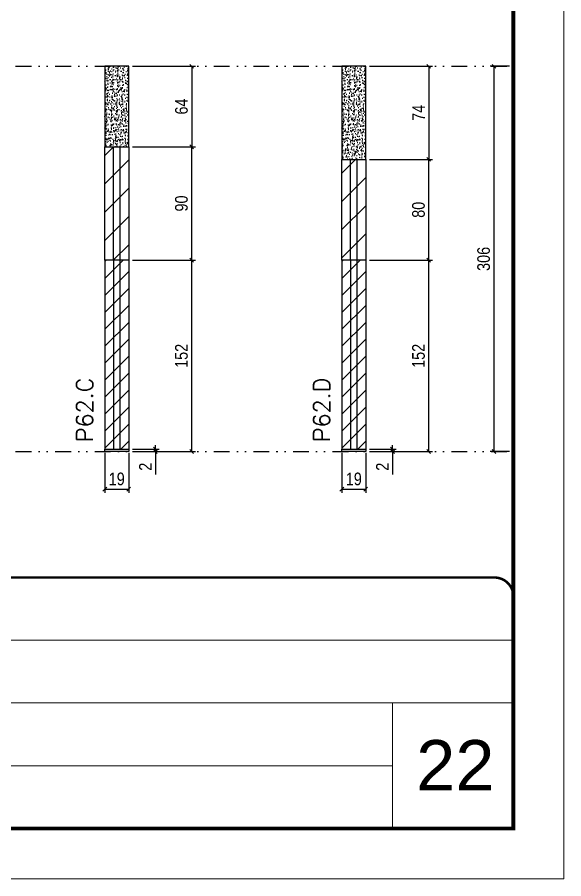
# Model space of a CAD drawing. Extents: x 14400 to 27878, y -21631 to 6985.
# Drawn here: x 17063 to 17497, y 192 to 876 of the extents above; entities that cross this region are included whole.
import ezdxf

# ---------------------------------------------------------------- set-up
doc = ezdxf.new("R2010")
doc.units = 0
for name, pattern in [('CONTINUO', [0]), ('DASHED', [0.75, 0.5, -0.25]), ('DIVIDE2', [0.625, 0.25, -0.125, 0, -0.125, 0, -0.125])]:
    doc.linetypes.add(name, pattern=pattern)
for name, color, linetype, lineweight in [('CARIMBO', 255, 'Continuous', 9), ('Folhas', 255, 'Continuous', 9), ('Hachura', 251, 'Continuous', 9), ('SARRAFO DE PRESSAO', 251, 'DASHED', 9), ('Texto Seção', 7, 'Continuous', 15)]:
    doc.layers.add(name, color=color, linetype=linetype, lineweight=lineweight)
for name, color, linetype in [('COTA', 241, 'Continuous'), ('Nível', 160, 'Continuous'), ('Painéis', 200, 'Continuous'), ('SARR_2.2x7', 40, 'Continuous')]:
    doc.layers.add(name, color=color, linetype=linetype)
doc.styles.add('ARIAL', font='arial.ttf')
doc.styles.add('COTA TECNICA', font='techl___.ttf', dxfattribs={"height": 10})
doc.styles.add('COTA TECNICA-50', font='techl___.ttf', dxfattribs={"height": 10})
doc.styles.add('REGUA-120', font='ROMANS.shx', dxfattribs={"height": 15})
doc.dimstyles.new('COTA PAINEL-50', dxfattribs={"dimtxt": 10, "dimasz": 3, "dimexe": 3, "dimexo": 3, "dimgap": 3, "dimtad": 1, "dimdec": 1, "dimzin": 12, "dimdsep": 46, "dimtxsty": 'COTA TECNICA-50', "dimblk1": 'OBLIQUE', "dimblk2": 'OBLIQUE', "dimsah": 1, "dimcen": 0.9, "dimclrd": 4, "dimclre": 4, "dimclrt": 240, "dimadec": 1, "dimazin": 3, "dimtfac": 1, "dimtdec": 1, "dimtmove": 0, "dimatfit": 3, "dimfxl": 1, "dimtolj": 1, "dimtzin": 12, "dimarcsym": 0})
doc.dimstyles.new('PAINEL', dxfattribs={"dimtxt": 10, "dimasz": 3, "dimexe": 3, "dimexo": 3, "dimgap": 3, "dimtad": 1, "dimdec": 1, "dimzin": 12, "dimdsep": 46, "dimtxsty": 'COTA TECNICA', "dimblk1": 'OBLIQUE', "dimblk2": 'OBLIQUE', "dimsah": 1, "dimcen": 0.9, "dimclrd": 4, "dimclre": 4, "dimclrt": 240, "dimadec": 1, "dimazin": 3, "dimtfac": 1, "dimtdec": 1, "dimtmove": 0, "dimatfit": 3, "dimfxl": 1, "dimtolj": 1, "dimtzin": 12, "dimarcsym": 0})

# ---------------------------------------------------------------- blocks, each defined once
blk = doc.blocks.new('9999999999')
at = {"color": 30, "linetype": 'CONTINUO'}
for p, q in [((98564.56, 34379.64), (99583.98, 34379.64)), ((98564.56, 34329.83), (99487.98, 34329.83)), ((99583.98, 34329.83), (99487.98, 34329.83)), ((99487.98, 34329.83), (99487.98, 34230.21)), ((98564.56, 34280.02), (99487.98, 34280.02))]:
    blk.add_line(p, q, dxfattribs=at)
at = {"color": 30, "linetype": 'CONTINUO', "const_width": 2}
blk.add_lwpolyline([(99583.98, 34230.21), (99583.98, 34414.45, 0.414214), (99568.98, 34429.45), (98228.98, 34429.45, 0.414214), (98213.98, 34414.45), (98213.98, 34245.21, 0.414214), (98228.98, 34230.21), (99583.98, 34230.21)], format="xyb", dxfattribs=at)
at = {"layer": 'Folhas'}
blk.add_lwpolyline([(98138.98, 34190.21), (99623.98, 34190.21), (99623.98, 35240.21), (98138.98, 35240.21)], close=True, dxfattribs=at)
at = {"layer": 'Folhas', "color": 30, "const_width": 3}
blk.add_lwpolyline([(98213.98, 34230.21), (99583.98, 34230.21), (99583.98, 35200.21), (98213.98, 35200.21)], close=True, dxfattribs=at)
blk = doc.blocks.new('_Oblique')
at = {"color": 0, "linetype": 'ByBlock', "lineweight": -2}
blk.add_line((-0.5, -0.5), (0.5, 0.5), dxfattribs=at)
blk = doc.blocks.new('*D1024')
at = {"layer": 'COTA', "color": 4, "lineweight": -2, "transparency": 16777216}
for p, q in [((17132.68, 530.13), (17132.68, 498.24)), ((17151.68, 530.13), (17151.68, 498.24)), ((17132.68, 501.24), (17151.68, 501.24))]:
    blk.add_line(p, q, dxfattribs=at)
at = {"layer": 'Defpoints', "color": 0, "transparency": 16777216}
for p in [(17132.68, 533.13), (17151.68, 533.13), (17151.68, 501.24)]:
    blk.add_point(p, dxfattribs=at)
at = {"layer": 'COTA', "color": 4, "lineweight": -2, "transparency": 16777216, "xscale": 3, "yscale": 3, "zscale": 3, "rotation": 180}
blk.add_blockref('_Oblique', (17132.68, 501.24), dxfattribs=at)
at = {"layer": 'COTA', "color": 4, "lineweight": -2, "transparency": 16777216, "xscale": 3, "yscale": 3, "zscale": 3}
blk.add_blockref('_Oblique', (17151.68, 501.24), dxfattribs=at)
at = {"layer": 'COTA', "color": 240, "transparency": 16777216, "insert": (17142.18, 509.33), "char_height": 10, "attachment_point": 5, "style": 'COTA TECNICA'}
blk.add_mtext('\\A1;19', dxfattribs=at)
blk = doc.blocks.new('*D1025')
at = {"layer": 'COTA', "color": 4, "lineweight": -2, "transparency": 16777216}
for p, q in [((17172.87, 533.13), (17172.87, 536.13)), ((17154.68, 533.13), (17175.87, 533.13)), ((17154.68, 531.13), (17175.87, 531.13)), ((17172.87, 533.13), (17172.87, 531.13)), ((17172.87, 531.13), (17172.87, 513.02))]:
    blk.add_line(p, q, dxfattribs=at)
at = {"layer": 'Defpoints', "color": 0, "transparency": 16777216}
for p in [(17151.68, 533.13), (17151.68, 531.13), (17172.87, 533.13)]:
    blk.add_point(p, dxfattribs=at)
at = {"layer": 'COTA', "color": 4, "lineweight": -2, "transparency": 16777216, "xscale": 3, "yscale": 3, "zscale": 3}
for p, rotation in [((17172.87, 533.13), 270), ((17172.87, 531.13), 90)]:
    blk.add_blockref('_Oblique', p, dxfattribs=dict(at, rotation=rotation))
at = {"layer": 'COTA', "color": 240, "transparency": 16777216, "insert": (17164.87, 519.08), "char_height": 10, "attachment_point": 5, "rotation": 90, "style": 'COTA TECNICA-50'}
blk.add_mtext('\\A1;2', dxfattribs=at)
blk = doc.blocks.new('*D1048')
at = {"layer": 'COTA', "color": 4, "linetype": 'ByBlock', "lineweight": -2, "transparency": 16777216}
for p, q in [((17154.68, 837.13), (17204.67, 837.13)), ((17201.67, 837.13), (17201.67, 773.13)), ((17154.68, 773.13), (17204.67, 773.13))]:
    blk.add_line(p, q, dxfattribs=at)
at = {"layer": 'Defpoints', "color": 0, "linetype": 'ByBlock', "transparency": 16777216}
for p in [(17151.68, 837.13), (17151.68, 773.13), (17201.67, 773.13)]:
    blk.add_point(p, dxfattribs=at)
at = {"layer": 'COTA', "color": 4, "linetype": 'ByBlock', "lineweight": -2, "transparency": 16777216, "xscale": 3, "yscale": 3, "zscale": 3}
for p, rotation in [((17201.67, 837.13), 90), ((17201.67, 773.13), 270)]:
    blk.add_blockref('_Oblique', p, dxfattribs=dict(at, rotation=rotation))
at = {"layer": 'COTA', "color": 240, "linetype": 'ByBlock', "transparency": 16777216, "insert": (17193.57, 805.13), "char_height": 10, "attachment_point": 5, "rotation": 90, "style": 'COTA TECNICA'}
blk.add_mtext('\\A1;64', dxfattribs=at)
blk = doc.blocks.new('*D1026')
at = {"layer": 'COTA', "color": 4, "lineweight": -2, "transparency": 16777216}
for p, q in [((17154.68, 683.13), (17204.67, 683.13)), ((17201.67, 531.13), (17201.67, 683.13)), ((17154.68, 531.13), (17204.67, 531.13))]:
    blk.add_line(p, q, dxfattribs=at)
at = {"layer": 'Defpoints', "color": 0, "transparency": 16777216}
for p in [(17151.68, 683.13), (17201.67, 683.13), (17151.68, 531.13)]:
    blk.add_point(p, dxfattribs=at)
at = {"layer": 'COTA', "color": 4, "lineweight": -2, "transparency": 16777216, "xscale": 3, "yscale": 3, "zscale": 3}
for p, rotation in [((17201.67, 683.13), 90), ((17201.67, 531.13), 270)]:
    blk.add_blockref('_Oblique', p, dxfattribs=dict(at, rotation=rotation))
at = {"layer": 'COTA', "color": 240, "transparency": 16777216, "insert": (17193.56, 607.13), "char_height": 10, "attachment_point": 5, "rotation": 90, "style": 'COTA TECNICA-50'}
blk.add_mtext('\\A1;152', dxfattribs=at)
blk = doc.blocks.new('*D1027')
at = {"layer": 'COTA', "color": 4, "lineweight": -2, "transparency": 16777216}
for p, q in [((17320.83, 530.13), (17320.83, 498.24)), ((17339.83, 530.13), (17339.83, 498.24)), ((17320.83, 501.24), (17339.83, 501.24))]:
    blk.add_line(p, q, dxfattribs=at)
at = {"layer": 'Defpoints', "color": 0, "transparency": 16777216}
for p in [(17320.83, 533.13), (17339.83, 533.13), (17339.83, 501.24)]:
    blk.add_point(p, dxfattribs=at)
at = {"layer": 'COTA', "color": 4, "lineweight": -2, "transparency": 16777216, "xscale": 3, "yscale": 3, "zscale": 3, "rotation": 180}
blk.add_blockref('_Oblique', (17320.83, 501.24), dxfattribs=at)
at = {"layer": 'COTA', "color": 4, "lineweight": -2, "transparency": 16777216, "xscale": 3, "yscale": 3, "zscale": 3}
blk.add_blockref('_Oblique', (17339.83, 501.24), dxfattribs=at)
at = {"layer": 'COTA', "color": 240, "transparency": 16777216, "insert": (17330.33, 509.33), "char_height": 10, "attachment_point": 5, "style": 'COTA TECNICA'}
blk.add_mtext('\\A1;19', dxfattribs=at)
blk = doc.blocks.new('*D1028')
at = {"layer": 'COTA', "color": 4, "lineweight": -2, "transparency": 16777216}
for p, q in [((17361.02, 533.13), (17361.02, 536.13)), ((17342.83, 533.13), (17364.02, 533.13)), ((17342.83, 531.13), (17364.02, 531.13)), ((17361.02, 533.13), (17361.02, 531.13)), ((17361.02, 531.13), (17361.02, 513.02))]:
    blk.add_line(p, q, dxfattribs=at)
at = {"layer": 'Defpoints', "color": 0, "transparency": 16777216}
for p in [(17339.83, 533.13), (17339.83, 531.13), (17361.02, 533.13)]:
    blk.add_point(p, dxfattribs=at)
at = {"layer": 'COTA', "color": 4, "lineweight": -2, "transparency": 16777216, "xscale": 3, "yscale": 3, "zscale": 3}
for p, rotation in [((17361.02, 533.13), 270), ((17361.02, 531.13), 90)]:
    blk.add_blockref('_Oblique', p, dxfattribs=dict(at, rotation=rotation))
at = {"layer": 'COTA', "color": 240, "transparency": 16777216, "insert": (17353.02, 519.08), "char_height": 10, "attachment_point": 5, "rotation": 90, "style": 'COTA TECNICA-50'}
blk.add_mtext('\\A1;2', dxfattribs=at)
blk = doc.blocks.new('*D1049')
at = {"layer": 'COTA', "color": 4, "linetype": 'ByBlock', "lineweight": -2, "transparency": 16777216}
for p, q in [((17342.83, 837.13), (17392.81, 837.13)), ((17389.81, 837.13), (17389.81, 763.13)), ((17342.83, 763.13), (17392.81, 763.13))]:
    blk.add_line(p, q, dxfattribs=at)
at = {"layer": 'Defpoints', "color": 0, "linetype": 'ByBlock', "transparency": 16777216}
for p in [(17339.83, 837.13), (17339.83, 763.13), (17389.81, 763.13)]:
    blk.add_point(p, dxfattribs=at)
at = {"layer": 'COTA', "color": 4, "linetype": 'ByBlock', "lineweight": -2, "transparency": 16777216, "xscale": 3, "yscale": 3, "zscale": 3}
for p, rotation in [((17389.81, 837.13), 90), ((17389.81, 763.13), 270)]:
    blk.add_blockref('_Oblique', p, dxfattribs=dict(at, rotation=rotation))
at = {"layer": 'COTA', "color": 240, "linetype": 'ByBlock', "transparency": 16777216, "insert": (17381.74, 800.13), "char_height": 10, "attachment_point": 5, "rotation": 90, "style": 'COTA TECNICA'}
blk.add_mtext('\\A1;74', dxfattribs=at)
blk = doc.blocks.new('*D1029')
at = {"layer": 'COTA', "color": 4, "lineweight": -2, "transparency": 16777216}
for p, q in [((17342.83, 683.13), (17392.81, 683.13)), ((17389.81, 531.13), (17389.81, 683.13)), ((17342.83, 531.13), (17392.81, 531.13))]:
    blk.add_line(p, q, dxfattribs=at)
at = {"layer": 'Defpoints', "color": 0, "transparency": 16777216}
for p in [(17339.83, 683.13), (17389.81, 683.13), (17339.83, 531.13)]:
    blk.add_point(p, dxfattribs=at)
at = {"layer": 'COTA', "color": 4, "lineweight": -2, "transparency": 16777216, "xscale": 3, "yscale": 3, "zscale": 3}
for p, rotation in [((17389.81, 683.13), 90), ((17389.81, 531.13), 270)]:
    blk.add_blockref('_Oblique', p, dxfattribs=dict(at, rotation=rotation))
at = {"layer": 'COTA', "color": 240, "transparency": 16777216, "insert": (17381.71, 607.13), "char_height": 10, "attachment_point": 5, "rotation": 90, "style": 'COTA TECNICA-50'}
blk.add_mtext('\\A1;152', dxfattribs=at)
blk = doc.blocks.new('*D1050')
at = {"layer": 'COTA', "color": 4, "lineweight": -2, "transparency": 16777216}
for p, q in [((17154.68, 773.13), (17204.67, 773.13)), ((17201.67, 683.13), (17201.67, 773.13)), ((17154.68, 683.13), (17204.67, 683.13))]:
    blk.add_line(p, q, dxfattribs=at)
at = {"layer": 'Defpoints', "color": 0, "transparency": 16777216}
for p in [(17151.68, 773.13), (17201.67, 773.13), (17151.68, 683.13)]:
    blk.add_point(p, dxfattribs=at)
at = {"layer": 'COTA', "color": 4, "lineweight": -2, "transparency": 16777216, "xscale": 3, "yscale": 3, "zscale": 3}
for p, rotation in [((17201.67, 773.13), 90), ((17201.67, 683.13), 270)]:
    blk.add_blockref('_Oblique', p, dxfattribs=dict(at, rotation=rotation))
at = {"layer": 'COTA', "color": 240, "transparency": 16777216, "insert": (17193.54, 728.13), "char_height": 10, "attachment_point": 5, "rotation": 90, "style": 'COTA TECNICA'}
blk.add_mtext('\\A1;90', dxfattribs=at)
blk = doc.blocks.new('*D1051')
at = {"layer": 'COTA', "color": 4, "lineweight": -2, "transparency": 16777216}
for p, q in [((17342.83, 763.13), (17392.81, 763.13)), ((17389.81, 683.13), (17389.81, 763.13)), ((17342.83, 683.13), (17392.81, 683.13))]:
    blk.add_line(p, q, dxfattribs=at)
at = {"layer": 'Defpoints', "color": 0, "transparency": 16777216}
for p in [(17339.83, 763.13), (17389.81, 763.13), (17339.83, 683.13)]:
    blk.add_point(p, dxfattribs=at)
at = {"layer": 'COTA', "color": 4, "lineweight": -2, "transparency": 16777216, "xscale": 3, "yscale": 3, "zscale": 3}
for p, rotation in [((17389.81, 763.13), 90), ((17389.81, 683.13), 270)]:
    blk.add_blockref('_Oblique', p, dxfattribs=dict(at, rotation=rotation))
at = {"layer": 'COTA', "color": 240, "transparency": 16777216, "insert": (17381.69, 723.13), "char_height": 10, "attachment_point": 5, "rotation": 90, "style": 'COTA TECNICA'}
blk.add_mtext('\\A1;80', dxfattribs=at)
blk = doc.blocks.new('*D2213')
at = {"layer": 'COTA', "color": 4, "lineweight": -2, "transparency": 16777216}
for p, q in [((17453.97, 837.13), (17438.63, 837.13)), ((17441.63, 531.13), (17441.63, 837.13)), ((17453.97, 531.13), (17438.63, 531.13))]:
    blk.add_line(p, q, dxfattribs=at)
at = {"layer": 'Defpoints', "color": 0, "transparency": 16777216}
for p in [(17441.63, 837.13), (17456.97, 837.13), (17456.97, 531.13)]:
    blk.add_point(p, dxfattribs=at)
at = {"layer": 'COTA', "color": 4, "lineweight": -2, "transparency": 16777216, "xscale": 3, "yscale": 3, "zscale": 3}
for p, rotation in [((17441.63, 837.13), 90), ((17441.63, 531.13), 270)]:
    blk.add_blockref('_Oblique', p, dxfattribs=dict(at, rotation=rotation))
at = {"layer": 'COTA', "color": 240, "transparency": 16777216, "insert": (17433.41, 684.13), "char_height": 10, "attachment_point": 5, "rotation": 90, "style": 'COTA TECNICA'}
blk.add_mtext('\\A1;306', dxfattribs=at)

msp = doc.modelspace()

# ---------------------------------------------------------------- hatches: boundary and pattern name
at = {"layer": 'COTA'}
h = msp.add_hatch(dxfattribs=at)
h.set_pattern_fill('AR-CONC', color=256, scale=0.03)
h.set_pattern_definition([(50, (1449.816, -3475.7253), (5.4655401, -0.4781726), [0.5715, -6.2865]), (355, (1449.816, -3475.7253), (-1.0573026, 5.7317054), [0.4572, -5.0292175]), (100.451445, (1450.2715, -3475.765), (4.4082374, 5.2535326), [0.4857003, -5.3427073]), (46.1842, (1449.816, -3474.201), (8.1323712, -1.2612698), [0.85725, -9.42975]), (96.63556, (1450.494, -3474.3064), (7.122124, 7.4227837), [0.7285507, -8.0140682]), (351.18415, (1449.816, -3474.201), (7.122124, 7.4227837), [0.685799, -7.543792]), (21, (1450.578, -3474.5823), (4.5484317, -3.067956), [0.5715, -6.2865]), (326, (1450.578, -3474.5823), (1.8540609, 5.525639), [0.4572, -5.0292]), (71.451445, (1450.957, -3474.838), (6.4024926, 2.457683), [0.4857003, -5.3426981]), (37.5, (1449.816, -3475.7253), (0.0926581, 2.53665117), [0, -4.96824, 0, -5.1054, 0, -5.04825]), (7.5, (1449.816, -3475.7253), (2.00458988, 3.00541724), [0, -2.91084, 0, -4.85394, 0, -1.92405]), (327.5, (1448.1168, -3475.7253), (4.06771786, -0.17186232), [0, -1.905, 0, -5.9436, 0, -7.8867]), (317.5, (1447.3548, -3475.7253), (4.44387544, 0.7627947), [0, -2.4765, 0, -3.94716, 0, -5.6007])])
h.paths.add_polyline_path([(17151.68, 837.13), (17132.68, 837.13), (17132.68, 773.13), (17151.68, 773.13)])
h = msp.add_hatch(dxfattribs=at)
h.set_pattern_fill('AR-CONC', color=256, scale=0.03)
h.set_pattern_definition([(50, (1637.9614, -3475.7253), (5.4655401, -0.4781726), [0.5715, -6.2865]), (355, (1637.9614, -3475.7253), (-1.0573026, 5.7317054), [0.4572, -5.0292175]), (100.451445, (1638.417, -3475.765), (4.4082374, 5.2535326), [0.4857003, -5.3427073]), (46.1842, (1637.9614, -3474.201), (8.1323712, -1.2612698), [0.85725, -9.42975]), (96.63556, (1638.639, -3474.3064), (7.122124, 7.4227837), [0.7285507, -8.0140682]), (351.18415, (1637.961, -3474.201), (7.122124, 7.4227837), [0.685799, -7.543792]), (21, (1638.7234, -3474.5823), (4.5484317, -3.067956), [0.5715, -6.2865]), (326, (1638.7234, -3474.5823), (1.8540609, 5.525639), [0.4572, -5.0292]), (71.451445, (1639.1024, -3474.838), (6.4024926, 2.457683), [0.4857003, -5.3426981]), (37.5, (1637.9614, -3475.7253), (0.0926581, 2.53665117), [0, -4.96824, 0, -5.1054, 0, -5.04825]), (7.5, (1637.9614, -3475.7253), (2.00458988, 3.00541724), [0, -2.91084, 0, -4.85394, 0, -1.92405]), (327.5, (1636.2621, -3475.7253), (4.06771786, -0.17186232), [0, -1.905, 0, -5.9436, 0, -7.8867]), (317.5, (1635.5, -3475.7253), (4.44387544, 0.7627947), [0, -2.4765, 0, -3.94716, 0, -5.6007])])
h.paths.add_polyline_path([(17339.83, 837.13), (17320.83, 837.13), (17320.83, 763.13), (17339.83, 763.13)])
at = {"layer": 'Hachura'}
h = msp.add_hatch(dxfattribs=at)
h.set_pattern_fill('ANSI31', color=256, scale=5)
h.paths.add_polyline_path([(16334.91, 837.13), (16246.91, 837.13), (16246.91, 773.13), (16212.91, 773.13), (16212.91, 759.13), (16334.91, 759.13)])
h.paths.add_polyline_path([(16447.91, 837.13), (16334.91, 837.13), (16334.91, 759.13), (16481.91, 759.13), (16481.91, 763.13), (16447.91, 763.13)])
h.paths.add_polyline_path([(16481.91, 759.13), (16334.91, 759.13), (16334.91, 655.13), (16481.91, 655.13)])
h.paths.add_polyline_path([(16334.91, 759.13), (16212.91, 759.13), (16212.91, 655.13), (16334.91, 655.13)])
h.paths.add_polyline_path([(16800.77, 759.13), (16678.77, 759.13), (16678.77, 655.13), (16800.77, 655.13)])
h.paths.add_polyline_path([(16947.77, 759.13), (16800.77, 759.13), (16800.77, 655.13), (16947.77, 655.13)])
h.paths.add_polyline_path([(16913.77, 837.13), (16800.77, 837.13), (16800.77, 759.13), (16947.77, 759.13), (16947.77, 773.13), (16913.77, 773.13)])
h.paths.add_polyline_path([(16800.77, 837.13), (16720.77, 837.13), (16720.77, 763.13), (16678.77, 763.13), (16678.77, 759.13), (16800.77, 759.13)])
h.paths.add_polyline_path([(17151.68, 773.13), (17132.68, 773.13), (17132.68, 683.13), (17151.68, 683.13)])
h.paths.add_polyline_path([(17339.83, 763.13), (17320.83, 763.13), (17320.83, 683.13), (17339.83, 683.13)])
at = {"layer": 'Hachura', "linetype": 'ByBlock'}
h = msp.add_hatch(dxfattribs=at)
h.set_pattern_fill('ANSI31', color=256, scale=3)
h.set_pattern_definition([(45, (-1549.423, -1148.575), (-6.735192, 6.735192), [])])
h.paths.add_polyline_path([(17151.68, 683.13), (17132.68, 683.13), (17132.68, 533.13), (17151.68, 533.13)])
h = msp.add_hatch(dxfattribs=at)
h.set_pattern_fill('ANSI31', color=256, scale=3)
h.set_pattern_definition([(45, (-1361.277, -1148.575), (-6.735192, 6.735192), [])])
h.paths.add_polyline_path([(17339.83, 683.13), (17320.83, 683.13), (17320.83, 533.13), (17339.83, 533.13)])

# ---------------------------------------------------------------- linework, layer by layer
at = {"layer": 'COTA', "linetype": 'ByBlock'}
for points in [[(17132.68, 773.13), (17151.68, 773.13), (17151.68, 837.13), (17132.68, 837.13)], [(17320.83, 763.13), (17339.83, 763.13), (17339.83, 837.13), (17320.83, 837.13)]]:
    msp.add_lwpolyline(points, close=True, dxfattribs=at)
at = {"layer": 'Nível', "color": 4, "linetype": 'DIVIDE2', "ltscale": 50}
for p, q in [((16086.97, 837.13), (17456.97, 837.13)), ((16086.97, 531.13), (17456.97, 531.13))]:
    msp.add_line(p, q, dxfattribs=at)
at = {"layer": 'Painéis'}
for p, q in [((17132.68, 773.13), (17151.68, 773.13)), ((17132.68, 683.13), (17132.68, 773.13)), ((17151.68, 773.13), (17151.68, 683.13)), ((17320.83, 763.13), (17339.83, 763.13)), ((17320.83, 683.13), (17320.83, 763.13)), ((17339.83, 763.13), (17339.83, 683.13)), ((17132.68, 683.13), (17132.68, 533.13)), ((17151.68, 683.13), (17132.68, 683.13)), ((17151.68, 683.13), (17151.68, 533.13)), ((17320.83, 683.13), (17320.83, 533.13)), ((17339.83, 683.13), (17320.83, 683.13)), ((17339.83, 683.13), (17339.83, 533.13)), ((17132.68, 533.13), (17151.68, 533.13)), ((17132.68, 533.13), (17151.68, 533.13)), ((17132.68, 531.13), (17132.68, 533.13)), ((17151.68, 531.13), (17132.68, 531.13)), ((17151.68, 533.13), (17151.68, 531.13)), ((17320.83, 533.13), (17339.83, 533.13)), ((17320.83, 533.13), (17339.83, 533.13)), ((17320.83, 531.13), (17320.83, 533.13)), ((17339.83, 531.13), (17320.83, 531.13)), ((17339.83, 533.13), (17339.83, 531.13))]:
    msp.add_line(p, q, dxfattribs=at)
at = {"layer": 'SARR_2.2x7'}
for p, q in [((17139.68, 683.13), (17139.68, 773.13)), ((17144.68, 773.13), (17144.68, 683.13)), ((17327.83, 683.13), (17327.83, 763.13)), ((17332.83, 763.13), (17332.83, 683.13)), ((17139.68, 683.13), (17139.68, 533.13)), ((17144.68, 683.13), (17144.68, 533.13)), ((17327.83, 683.13), (17327.83, 533.13)), ((17332.83, 683.13), (17332.83, 533.13))]:
    msp.add_line(p, q, dxfattribs=at)

# ---------------------------------------------------------------- block references
at = {"layer": 'SARRAFO DE PRESSAO', "color": 6, "linetype": 'ByBlock'}
msp.add_blockref('9999999999', (-82127.01, -33998.35), dxfattribs=at)

# ---------------------------------------------------------------- texts
at = {"layer": 'CARIMBO', "style": 'ARIAL'}
msp.add_text('22', height=40, dxfattribs=at).set_placement((17379.83, 262))
at = {"layer": 'Texto Seção', "char_height": 13, "width": 370.6998, "attachment_point": 7, "rotation": 90, "style": 'REGUA-120'}
for s, insert in [('P62.C', (17123.23, 538.55)), ('P62.D', (17311.37, 538.55))]:
    msp.add_mtext(s, dxfattribs=dict(at, insert=insert))

# ---------------------------------------------------------------- dimensions: what is measured, and where the dimension line sits
at = {"layer": 'COTA', "linetype": 'ByBlock'}
for base, p1, p2, picture, middle in [((17201.67, 773.13), (17151.68, 837.13), (17151.68, 773.13), '*D1048', (17193.57, 805.13)), ((17389.81, 763.13), (17339.83, 837.13), (17339.83, 763.13), '*D1049', (17381.74, 800.13))]:
    dim = msp.add_linear_dim(base=base, p1=p1, p2=p2, angle=90, dimstyle='PAINEL', dxfattribs=at)
    dim.commit()
    dim.dimension.update_dxf_attribs({"geometry": picture, "text_midpoint": middle})
at = {"layer": 'COTA'}
for base, p1, p2, dimstyle, picture, middle in [((17441.63, 837.13), (17456.97, 531.13), (17456.97, 837.13), 'PAINEL', '*D2213', (17433.41, 684.13)), ((17201.67, 773.13), (17151.68, 683.13), (17151.68, 773.13), 'PAINEL', '*D1050', (17193.54, 728.13)), ((17389.81, 763.13), (17339.83, 683.13), (17339.83, 763.13), 'PAINEL', '*D1051', (17381.69, 723.13)), ((17201.67, 683.13), (17151.68, 531.13), (17151.68, 683.13), 'COTA PAINEL-50', '*D1026', (17193.56, 607.13)), ((17389.81, 683.13), (17339.83, 531.13), (17339.83, 683.13), 'COTA PAINEL-50', '*D1029', (17381.71, 607.13))]:
    dim = msp.add_linear_dim(base=base, p1=p1, p2=p2, angle=90, dimstyle=dimstyle, dxfattribs=at)
    dim.commit()
    dim.dimension.update_dxf_attribs({"geometry": picture, "text_midpoint": middle})
for base, p1, p2, picture, middle in [((17172.87, 533.13), (17151.68, 531.13), (17151.68, 533.13), '*D1025', (17172.87, 519.08)), ((17361.02, 533.13), (17339.83, 531.13), (17339.83, 533.13), '*D1028', (17361.02, 519.08))]:
    dim = msp.add_linear_dim(base=base, p1=p1, p2=p2, angle=90, dimstyle='COTA PAINEL-50', dxfattribs=at)
    dim.commit()
    dim.dimension.update_dxf_attribs({"geometry": picture, "text_midpoint": middle, "dimtype": 160})
for base, p1, p2, picture, middle in [((17151.68, 501.24), (17132.68, 533.13), (17151.68, 533.13), '*D1024', (17142.18, 509.33)), ((17339.83, 501.24), (17320.83, 533.13), (17339.83, 533.13), '*D1027', (17330.33, 509.33))]:
    dim = msp.add_linear_dim(base=base, p1=p1, p2=p2, dimstyle='PAINEL', override={"dimarcsym": 2}, dxfattribs=at)
    dim.commit()
    dim.dimension.update_dxf_attribs({"geometry": picture, "text_midpoint": middle})

doc.saveas('drawing.dxf')
